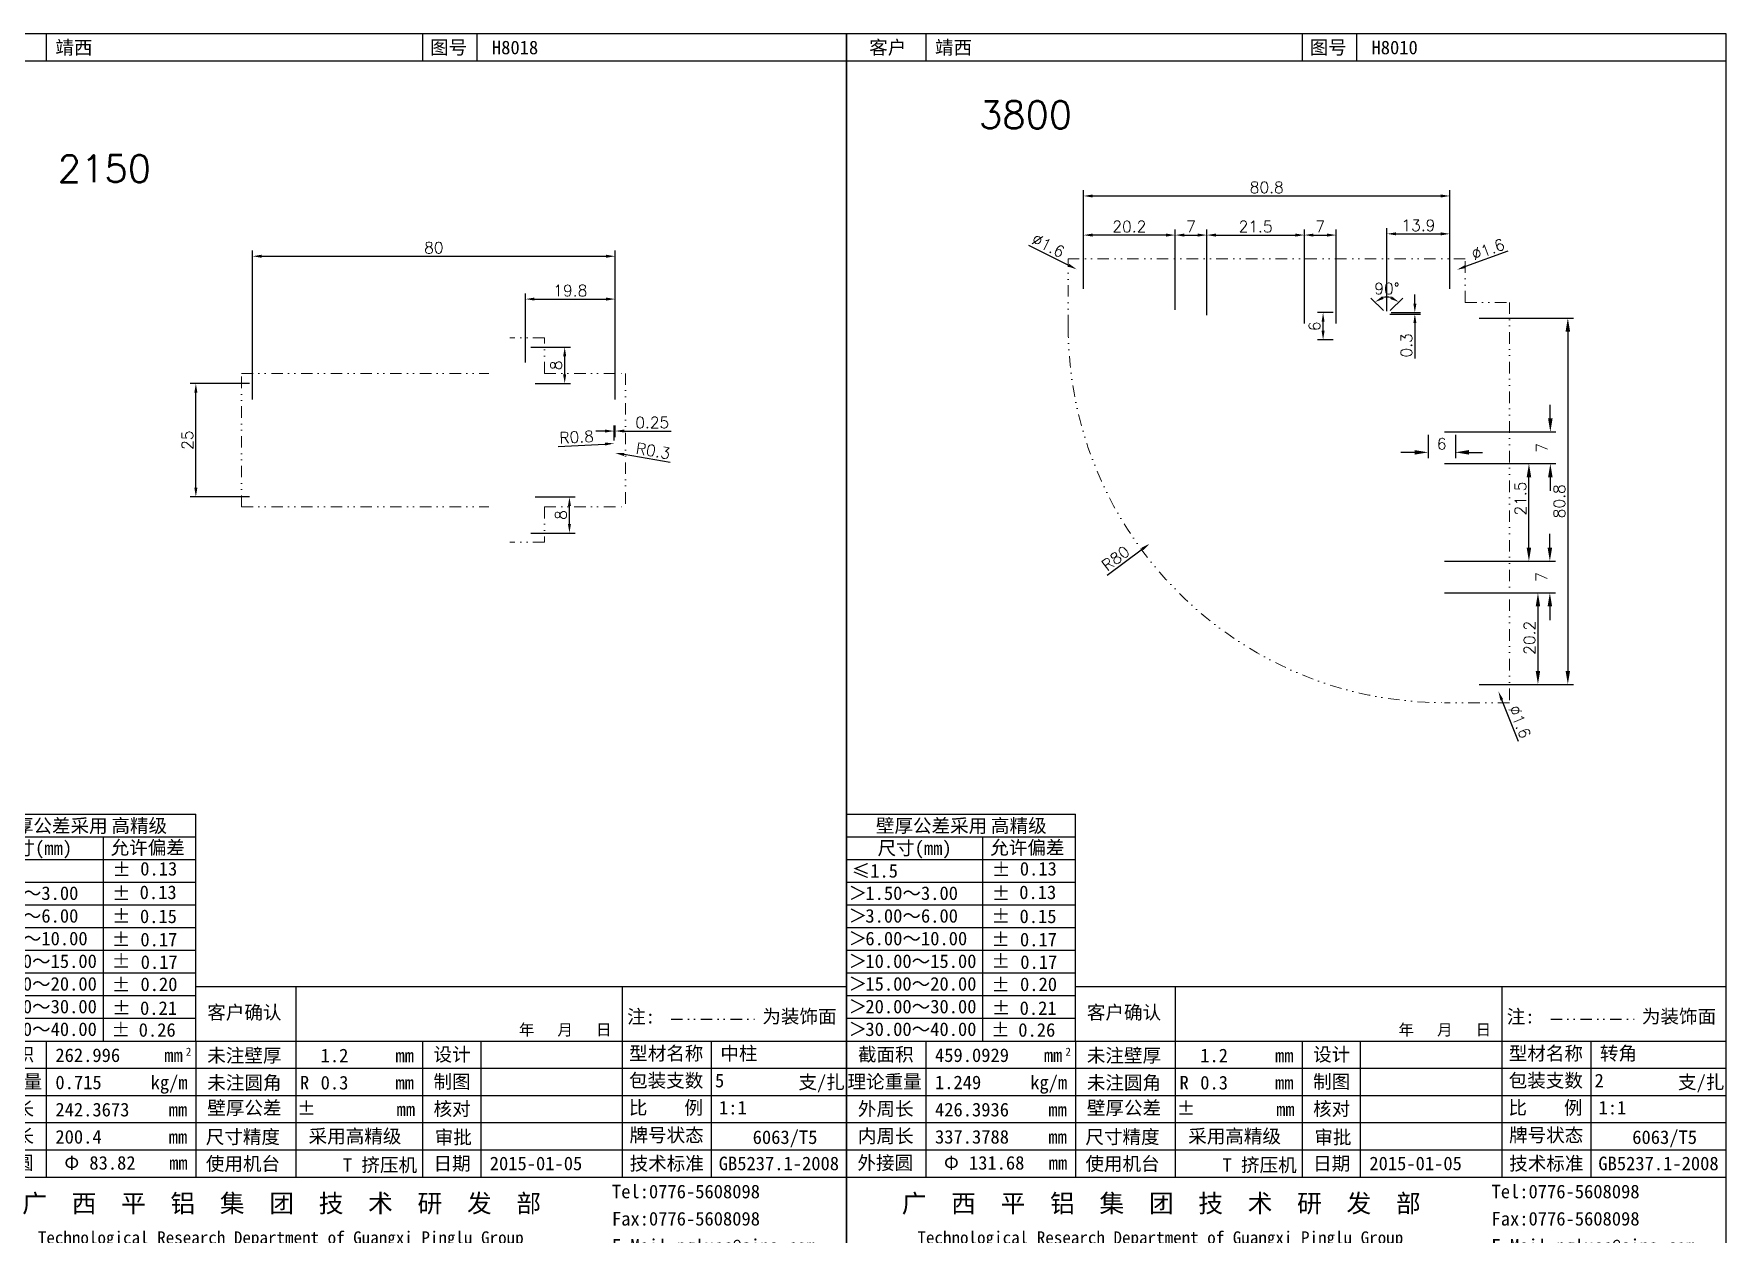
# Model space of a CAD drawing. Header units: millimetres. Extents: x -691 to 1378, y -267 to 296.
# Drawn here: x 1004.9 to 1378.2, y 8.9 to 273.6 of the extents above; entities that cross this region are included whole.
import ezdxf

# ---------------------------------------------------------------- set-up
doc = ezdxf.new("R2010")
doc.units = ezdxf.units.MM
doc.header["$MEASUREMENT"] = 0
doc.linetypes.add('DIVIDEX2', pattern=[63.5, 25.4, -12.7, 0, -12.7, 0, -12.7])
doc.layers.add('DIM', color=1, linetype='Continuous')
doc.layers.add('图层1', color=4, linetype='DIVIDEX2', lineweight=15)
doc.styles.add('LT2.5', font='SimSun.ttf', dxfattribs={"height": 2.5})
doc.styles.add('LT3', font='SimSun.ttf', dxfattribs={"height": 3})
doc.styles.add('LT4', font='SimSun.ttf', dxfattribs={"height": 4})
doc.styles.get("Standard").update_dxf_attribs({"font": 'txt', "bigfont": 'gbcbig.shx'})
doc.dimstyles.new('ISO-25', dxfattribs={"dimtxt": 2.5, "dimasz": 2, "dimexe": 1.25, "dimexo": 0.625, "dimtad": 1, "dimdsep": 46, "dimtxsty": 'Standard', "dimcen": 0, "dimadec": 0, "dimazin": 0, "dimtfac": 1, "dimtofl": 0, "dimtmove": 0, "dimatfit": 3, "dimfxl": 0, "dimarcsym": 0})
doc.dimstyles.new('ISO-25$0', dxfattribs={"dimtxt": 2.5, "dimasz": 3, "dimexe": 1.25, "dimexo": 0.625, "dimtad": 1, "dimdsep": 46, "dimtxsty": 'Standard', "dimcen": 2.5, "dimadec": 1, "dimazin": 0, "dimtfac": 1, "dimtofl": 0, "dimtmove": 0, "dimatfit": 0, "dimfxl": 0, "dimtvp": 0.1, "dimarcsym": 0})

# ---------------------------------------------------------------- blocks, each defined once
blk = doc.blocks.new('1')
for p, q in [((195.97, 278.63), (1.97, 278.63)), ((1.97, 278.63), (1.97, 8.51)), ((19.47, 278.63), (19.47, 272.63)), ((102.47, 278.63), (102.47, 272.63)), ((114.43, 278.63), (114.43, 272.63)), ((195.97, 8.51), (195.97, 278.63)), ((195.97, 272.63), (1.97, 272.63)), ((52.47, 68.51), (195.97, 68.51)), ((74.47, 68.51), (74.47, 26.51)), ((146.47, 68.51), (146.47, 26.51)), ((1.97, 56.51), (195.97, 56.51)), ((19.47, 56.51), (19.47, 26.51)), ((52.47, 56.51), (52.47, 26.51)), ((102.47, 56.51), (102.47, 26.51)), ((115.27, 56.51), (115.27, 26.51)), ((166.13, 56.51), (166.13, 26.51)), ((1.97, 50.51), (195.97, 50.51)), ((1.97, 44.51), (195.97, 44.51)), ((1.97, 38.51), (195.97, 38.51)), ((1.97, 32.51), (195.97, 32.51)), ((1.97, 26.51), (195.97, 26.51)), ((1.97, 8.51), (195.97, 8.51))]:
    blk.add_line(p, q)
at = {"ltscale": 0.1}
for p, q in [((1.96, 106.55), (52.47, 106.55)), ((52.47, 56.55), (52.47, 106.55)), ((1.96, 101.55), (52.47, 101.55)), ((31.98, 101.55), (31.98, 56.55)), ((1.96, 96.55), (52.47, 96.55)), ((1.96, 91.55), (52.47, 91.55)), ((1.96, 86.55), (52.47, 86.55)), ((1.97, 86.55), (52.47, 86.55)), ((1.97, 81.55), (52.47, 81.55)), ((1.97, 76.55), (52.47, 76.55)), ((1.97, 71.55), (52.47, 71.55)), ((1.97, 66.55), (52.47, 66.55)), ((1.97, 61.55), (52.47, 61.55))]:
    blk.add_line(p, q, dxfattribs=at)
at = {"linetype": 'DIVIDEX2', "ltscale": 0.1}
blk.add_line((157.27, 61.3), (175.68, 61.3), dxfattribs=at)
for s, height, style, p in [('客户', 3, 'LT3', (6.97, 274.13)), ('图号', 3, 'LT3', (104.1, 274.13)), ('客户确认', 3, 'LT3', (54.97, 61.32)), ('年   月   日', 2.5, 'LT3', (123.69, 57.75)), ('截面积', 3, 'LT3', (4.47, 52.05)), ('mm', 3, 'LT3', (45.47, 51.88)), ('2', 1.8, 'LT3', (50.23, 53.25)), ('未注壁厚', 3, 'LT3', (54.97, 51.82)), ('mm', 3, 'LT3', (96.47, 51.82)), ('设计', 3, 'LT3', (104.87, 52.05)), ('型材名称', 3, 'LT3', (148.02, 52.29)), ('理论重量', 3, 'LT3', (2.17, 46.05)), ('kg/m', 3, 'LT3', (42.47, 45.88)), ('未注圆角', 3, 'LT3', (54.97, 45.82)), ('R', 3, 'LT3', (75.4, 45.82)), ('制图', 3, 'LT3', (104.87, 46.05)), ('包装支数', 3, 'LT3', (148, 46.29)), ('mm', 3, 'LT3', (96.47, 45.82)), ('外周长', 3, 'LT3', (4.47, 40.05)), ('mm', 3, 'LT3', (46.47, 39.88)), ('壁厚公差', 3, 'LT3', (54.97, 40.26)), ('核对', 3, 'LT3', (104.87, 40.05)), ('比    例', 3, 'LT3', (147.95, 40.32)), ('内周长', 3, 'LT3', (4.47, 34.05)), ('牌号状态', 3, 'LT3', (148.09, 34.26)), ('mm', 3, 'LT3', (46.47, 33.88)), ('外接圆 ', 3, 'LT3', (4.37, 28.14)), ('Φ', 3, 'LT3', (23.45, 28.14)), ('mm', 3, 'LT3', (46.56, 28.14)), ('使用机台', 3, 'LT3', (54.65, 27.95)), ('日期', 3, 'LT3', (104.87, 28.01)), ('技术标准', 3, 'LT3', (148.12, 28.01)), ('GB5237.1-2008', 3, 'LT3', (167.78, 28.01)), ('广  西  平  铝  集  团  技  术  研  发  部', 4, 'LT4', (14.15, 18.71)), ('Tel:0776-5608098', 3, 'LT3', (144.22, 21.82)), ('Fax:0776-5608098', 3, 'LT3', (144.22, 15.82)), ('Technological Research Department of Guangxi Pinglu Group', 2.7638, 'LT2.5', (17.59, 11.77)), ('E-Mail:pglxcc@sina.com', 3, 'LT3', (144.22, 9.82))]:
    blk.add_text(s, height=height, dxfattribs=dict(style=style)).set_placement(p)
at = {"ltscale": 0.1, "style": 'LT3'}
for s, p in [('壁厚公差采用', (8.44, 102.49)), ('高精级', (33.83, 102.49)), ('尺寸(mm)', (8.8, 97.57)), ('允许偏差', (33.65, 97.67)), ('≤1.5', (3.1, 92.55)), ('±', (34.03, 92.82)), ('0.13', (40.18, 93)), ('1.50～3.00', (6.12, 87.62)), ('±', (33.98, 87.55)), ('0.13', (40.05, 87.81)), ('3.00～6.00', (6.12, 82.62)), ('±', (33.96, 82.53)), ('0.15', (40.12, 82.52)), ('6.00～10.00', (6.12, 77.62)), ('±', (33.91, 77.4)), ('0.17', (40.21, 77.39)), ('10.00～15.00', (6.12, 72.62)), ('±', (33.94, 72.61)), ('0.17', (40.28, 72.42)), ('15.00～20.00', (6.12, 67.62)), ('±', (33.92, 67.39)), ('0.20', (40.23, 67.53)), ('20.00～30.00', (6.12, 62.62)), ('±', (34, 62.3)), ('0.21', (40.14, 62.27)), ('注:', (147.57, 60.4)), ('为装饰面', (177.39, 60.44)), ('30.00～40.00', (6.12, 57.62)), ('±', (33.86, 57.47)), ('0.26', (39.84, 57.46)), ('支/扎', (185.36, 45.95)), ('±', (74.8, 40.17)), ('mm', (96.71, 39.96)), ('尺寸精度', (54.64, 33.87)), ('采用高精级', (77.32, 34.01)), ('审批', (105.14, 33.78)), ('6063/T5', (175.26, 33.8)), ('T 挤压机', (84.88, 27.67))]:
    blk.add_text(s, height=3, dxfattribs=at).set_placement(p)
for p in [(2.94, 91.22), (2.94, 86.22), (2.94, 81.22), (2.94, 76.22), (2.94, 71.22), (2.94, 66.22), (2.94, 61.22)]:
    blk.add_text('∧', height=3, rotation=270, dxfattribs=at).set_placement(p)
at = {"style": 'LT3', "flags": 12}
for tag, p in [('客户', (21.47, 274.13)), ('图号', (117.75, 274.13)), ('截面积', (21.47, 51.88)), ('未注壁厚', (79.97, 51.82)), ('设计', (117.27, 52.05)), ('型材名称', (168.13, 52.29)), ('理论重量', (21.47, 45.88)), ('未注圆角', (79.97, 45.82)), ('制图', (117.27, 46.05)), ('包装支数', (166.95, 46.29)), ('外周长', (21.47, 39.88)), ('壁厚公差', (79.97, 40.05)), ('核对', (117.27, 40.05)), ('比例', (167.83, 40.32)), ('审批', (117.27, 33.86)), ('内周长', (21.47, 33.88)), ('外接圆D', (28.95, 28.14)), ('使用机台', (74.87, 27.74)), ('日期', (117.27, 28.01))]:
    blk.add_attdef(tag, p, '', height=3, dxfattribs=at)
blk = doc.blocks.new('*D74')
at = {"layer": 'Defpoints', "color": 0, "transparency": 16777216}
for p in [(1040.65, 196.53), (1053.14, 196.53), (1053.14, 171.53)]:
    blk.add_point(p, dxfattribs=at)
at = {"layer": 'DIM', "color": 0, "lineweight": -2, "transparency": 16777216}
for p, q in [((1052.52, 196.53), (1039.4, 196.53)), ((1040.65, 173.53), (1040.65, 194.53)), ((1052.52, 171.53), (1039.4, 171.53))]:
    blk.add_line(p, q, dxfattribs=at)
at = {"layer": 'DIM', "color": 0, "transparency": 16777216}
for points in [[(1040.32, 194.53), (1040.99, 194.53), (1040.65, 196.53)], [(1040.32, 173.53), (1040.99, 173.53), (1040.65, 171.53)]]:
    blk.add_solid(points, dxfattribs=at)
at = {"layer": 'DIM', "color": 0, "transparency": 16777216, "insert": (1038.78, 184.03), "char_height": 2.5, "attachment_point": 5, "rotation": 90}
blk.add_mtext('25', dxfattribs=at)
blk = doc.blocks.new('*D75')
at = {"layer": 'Defpoints', "color": 0, "transparency": 16777216}
for p in [(1133.14, 224.59), (1053.14, 192.38), (1133.14, 192.38)]:
    blk.add_point(p, dxfattribs=at)
at = {"layer": 'DIM', "color": 0, "lineweight": -2, "transparency": 16777216}
for p, q in [((1053.14, 193), (1053.14, 225.84)), ((1055.14, 224.59), (1131.14, 224.59)), ((1133.14, 193), (1133.14, 225.84))]:
    blk.add_line(p, q, dxfattribs=at)
at = {"layer": 'DIM', "color": 0, "transparency": 16777216}
for points in [[(1055.14, 224.92), (1055.14, 224.25), (1053.14, 224.59)], [(1131.14, 224.92), (1131.14, 224.25), (1133.14, 224.59)]]:
    blk.add_solid(points, dxfattribs=at)
at = {"layer": 'DIM', "color": 0, "transparency": 16777216, "insert": (1093.14, 226.46), "char_height": 2.5, "attachment_point": 5}
blk.add_mtext('80', dxfattribs=at)
blk = doc.blocks.new('*D76')
at = {"layer": 'Defpoints', "color": 0, "transparency": 16777216}
for p in [(1133.14, 215.14), (1113.34, 200.53), (1133.14, 200.53)]:
    blk.add_point(p, dxfattribs=at)
at = {"layer": 'DIM', "color": 0, "lineweight": -2, "transparency": 16777216}
for p, q in [((1113.34, 201.16), (1113.34, 216.39)), ((1115.34, 215.14), (1131.14, 215.14)), ((1133.14, 201.16), (1133.14, 216.39))]:
    blk.add_line(p, q, dxfattribs=at)
at = {"layer": 'DIM', "color": 0, "transparency": 16777216}
for points in [[(1115.34, 215.47), (1115.34, 214.81), (1113.34, 215.14)], [(1131.14, 215.47), (1131.14, 214.81), (1133.14, 215.14)]]:
    blk.add_solid(points, dxfattribs=at)
at = {"layer": 'DIM', "color": 0, "transparency": 16777216, "insert": (1123.24, 217.02), "char_height": 2.5, "attachment_point": 5}
blk.add_mtext('19.8', dxfattribs=at)
blk = doc.blocks.new('*D77')
at = {"layer": 'Defpoints', "color": 0, "transparency": 16777216}
for p in [(1113.94, 204.53), (1122, 204.53), (1114.84, 196.53)]:
    blk.add_point(p, dxfattribs=at)
at = {"layer": 'DIM', "color": 0, "lineweight": -2, "transparency": 16777216}
for p, q in [((1114.57, 204.53), (1123.25, 204.53)), ((1122, 198.53), (1122, 202.53)), ((1115.47, 196.53), (1123.25, 196.53))]:
    blk.add_line(p, q, dxfattribs=at)
at = {"layer": 'DIM', "color": 0, "transparency": 16777216}
for points in [[(1121.66, 202.53), (1122.33, 202.53), (1122, 204.53)], [(1121.66, 198.53), (1122.33, 198.53), (1122, 196.53)]]:
    blk.add_solid(points, dxfattribs=at)
at = {"layer": 'DIM', "color": 0, "transparency": 16777216, "insert": (1120.12, 200.53), "char_height": 2.5, "attachment_point": 5, "rotation": 90}
blk.add_mtext('8', dxfattribs=at)
blk = doc.blocks.new('*D78')
at = {"layer": 'Defpoints', "color": 0, "transparency": 16777216}
for p in [(1114.84, 171.53), (1123.05, 171.53), (1113.94, 163.53)]:
    blk.add_point(p, dxfattribs=at)
at = {"layer": 'DIM', "color": 0, "lineweight": -2, "transparency": 16777216}
for p, q in [((1115.47, 171.53), (1124.3, 171.53)), ((1123.05, 165.53), (1123.05, 169.53)), ((1114.57, 163.53), (1124.3, 163.53))]:
    blk.add_line(p, q, dxfattribs=at)
at = {"layer": 'DIM', "color": 0, "transparency": 16777216}
for points in [[(1122.72, 169.53), (1123.38, 169.53), (1123.05, 171.53)], [(1122.72, 165.53), (1123.38, 165.53), (1123.05, 163.53)]]:
    blk.add_solid(points, dxfattribs=at)
at = {"layer": 'DIM', "color": 0, "transparency": 16777216, "insert": (1121.17, 167.53), "char_height": 2.5, "attachment_point": 5, "rotation": 90}
blk.add_mtext('8', dxfattribs=at)
blk = doc.blocks.new('*D79')
at = {"layer": 'Defpoints', "color": 0, "transparency": 16777216}
for p in [(1132.89, 183.33), (1133.14, 186.04), (1133.14, 184.03)]:
    blk.add_point(p, dxfattribs=at)
at = {"layer": 'DIM', "color": 0, "lineweight": -2, "transparency": 16777216}
for p, q in [((1132.89, 183.96), (1132.89, 187.29)), ((1133.14, 184.66), (1133.14, 187.29)), ((1130.89, 186.04), (1128.89, 186.04)), ((1135.14, 186.04), (1145.47, 186.04))]:
    blk.add_line(p, q, dxfattribs=at)
at = {"layer": 'DIM', "color": 0, "transparency": 16777216}
for points in [[(1130.89, 186.37), (1130.89, 185.71), (1132.89, 186.04)], [(1135.14, 186.37), (1135.14, 185.71), (1133.14, 186.04)]]:
    blk.add_solid(points, dxfattribs=at)
at = {"layer": 'DIM', "color": 0, "transparency": 16777216, "insert": (1141.31, 187.92), "char_height": 2.5, "attachment_point": 5}
blk.add_mtext('0.25', dxfattribs=at)
blk = doc.blocks.new('*D80')
at = {"layer": 'Defpoints', "color": 0, "transparency": 16777216}
for p in [(1132.89, 183.29), (1133.69, 183.33)]:
    blk.add_point(p, dxfattribs=at)
at = {"layer": 'DIM', "color": 0, "lineweight": -2, "transparency": 16777216}
blk.add_line((1120.58, 182.61), (1130.89, 183.18), dxfattribs=at)
at = {"layer": 'DIM', "color": 0, "transparency": 16777216}
blk.add_solid([(1130.88, 183.51), (1130.91, 182.85), (1132.89, 183.29)], dxfattribs=at)
at = {"layer": 'DIM', "color": 0, "transparency": 16777216, "insert": (1124.63, 184.71), "char_height": 2.5, "attachment_point": 5, "rotation": 3.1767}
blk.add_mtext('R0.8', dxfattribs=at)
blk = doc.blocks.new('*D81')
at = {"layer": 'Defpoints', "color": 0, "transparency": 16777216}
for p in [(1132.84, 181.24), (1133.14, 181.19)]:
    blk.add_point(p, dxfattribs=at)
at = {"layer": 'DIM', "color": 0, "lineweight": -2, "transparency": 16777216}
blk.add_line((1145.3, 179.13), (1135.11, 180.85), dxfattribs=at)
at = {"layer": 'DIM', "color": 0, "transparency": 16777216}
blk.add_solid([(1135.16, 181.18), (1135.05, 180.53), (1133.14, 181.19)], dxfattribs=at)
at = {"layer": 'DIM', "color": 0, "transparency": 16777216, "insert": (1141.5, 181.67), "char_height": 2.5, "attachment_point": 5, "rotation": 350.3758}
blk.add_mtext('R0.3', dxfattribs=at)
blk = doc.blocks.new('*D230')
at = {"layer": 'Defpoints', "color": 0, "transparency": 16777216}
for p in [(1317.24, 237.88), (1236.44, 216.75), (1317.24, 216.75)]:
    blk.add_point(p, dxfattribs=at)
at = {"layer": 'DIM', "color": 0, "lineweight": -2, "transparency": 16777216}
for p, q in [((1236.44, 217.38), (1236.44, 239.13)), ((1317.24, 217.38), (1317.24, 239.13)), ((1238.44, 237.88), (1315.24, 237.88))]:
    blk.add_line(p, q, dxfattribs=at)
at = {"layer": 'DIM', "color": 0, "transparency": 16777216}
for points in [[(1238.44, 238.21), (1238.44, 237.55), (1236.44, 237.88)], [(1315.24, 238.21), (1315.24, 237.55), (1317.24, 237.88)]]:
    blk.add_solid(points, dxfattribs=at)
at = {"layer": 'DIM', "color": 0, "transparency": 16777216, "insert": (1276.84, 239.76), "char_height": 2.5, "attachment_point": 5}
blk.add_mtext('80.8', dxfattribs=at)
blk = doc.blocks.new('*D231')
at = {"layer": 'Defpoints', "color": 0, "transparency": 16777216}
for p in [(1236.44, 229.26), (1236.44, 216.75), (1256.64, 212.15)]:
    blk.add_point(p, dxfattribs=at)
at = {"layer": 'DIM', "color": 0, "lineweight": -2, "transparency": 16777216}
for p, q in [((1236.44, 217.38), (1236.44, 230.51)), ((1254.64, 229.26), (1238.44, 229.26)), ((1256.64, 212.78), (1256.64, 230.51))]:
    blk.add_line(p, q, dxfattribs=at)
at = {"layer": 'DIM', "color": 0, "transparency": 16777216}
for points in [[(1238.44, 229.59), (1238.44, 228.92), (1236.44, 229.26)], [(1254.64, 229.59), (1254.64, 228.92), (1256.64, 229.26)]]:
    blk.add_solid(points, dxfattribs=at)
at = {"layer": 'DIM', "color": 0, "transparency": 16777216, "insert": (1246.54, 231.13), "char_height": 2.5, "attachment_point": 5}
blk.add_mtext('20.2', dxfattribs=at)
blk = doc.blocks.new('*D232')
at = {"layer": 'Defpoints', "color": 0, "transparency": 16777216}
for p in [(1263.64, 229.26), (1256.64, 212.15), (1263.64, 212.15)]:
    blk.add_point(p, dxfattribs=at)
at = {"layer": 'DIM', "color": 0, "lineweight": -2, "transparency": 16777216}
for p, q in [((1256.64, 212.78), (1256.64, 230.51)), ((1258.64, 229.26), (1261.64, 229.26)), ((1263.64, 212.78), (1263.64, 230.51))]:
    blk.add_line(p, q, dxfattribs=at)
at = {"layer": 'DIM', "color": 0, "transparency": 16777216}
for points in [[(1258.64, 229.59), (1258.64, 228.92), (1256.64, 229.26)], [(1261.64, 229.59), (1261.64, 228.92), (1263.64, 229.26)]]:
    blk.add_solid(points, dxfattribs=at)
at = {"layer": 'DIM', "color": 0, "transparency": 16777216, "insert": (1260.14, 231.13), "char_height": 2.5, "attachment_point": 5}
blk.add_mtext('7', dxfattribs=at)
blk = doc.blocks.new('*D229')
at = {"layer": 'Defpoints', "color": 0, "transparency": 16777216}
for p in [(1285.14, 229.26), (1263.64, 210.95), (1285.14, 210.95)]:
    blk.add_point(p, dxfattribs=at)
at = {"layer": 'DIM', "color": 0, "lineweight": -2, "transparency": 16777216}
for p, q in [((1263.64, 211.58), (1263.64, 230.51)), ((1265.64, 229.26), (1283.14, 229.26)), ((1285.14, 211.58), (1285.14, 230.51))]:
    blk.add_line(p, q, dxfattribs=at)
at = {"layer": 'DIM', "color": 0, "transparency": 16777216}
for points in [[(1265.64, 229.59), (1265.64, 228.92), (1263.64, 229.26)], [(1283.14, 229.59), (1283.14, 228.92), (1285.14, 229.26)]]:
    blk.add_solid(points, dxfattribs=at)
at = {"layer": 'DIM', "color": 0, "transparency": 16777216, "insert": (1274.39, 231.13), "char_height": 2.5, "attachment_point": 5}
blk.add_mtext('21.5', dxfattribs=at)
blk = doc.blocks.new('*D233')
at = {"layer": 'Defpoints', "color": 0, "transparency": 16777216}
for p in [(1292.14, 229.26), (1285.14, 209.15), (1292.14, 209.15)]:
    blk.add_point(p, dxfattribs=at)
at = {"layer": 'DIM', "color": 0, "lineweight": -2, "transparency": 16777216}
for p, q in [((1285.14, 209.78), (1285.14, 230.51)), ((1287.14, 229.26), (1290.14, 229.26)), ((1292.14, 209.78), (1292.14, 230.51))]:
    blk.add_line(p, q, dxfattribs=at)
at = {"layer": 'DIM', "color": 0, "transparency": 16777216}
for points in [[(1287.14, 229.59), (1287.14, 228.92), (1285.14, 229.26)], [(1290.14, 229.59), (1290.14, 228.92), (1292.14, 229.26)]]:
    blk.add_solid(points, dxfattribs=at)
at = {"layer": 'DIM', "color": 0, "transparency": 16777216, "insert": (1288.64, 231.13), "char_height": 2.5, "attachment_point": 5}
blk.add_mtext('7', dxfattribs=at)
blk = doc.blocks.new('*D234')
at = {"layer": 'Defpoints', "color": 0, "transparency": 16777216}
for p in [(1317.24, 229.53), (1317.24, 217.38), (1303.34, 211.85)]:
    blk.add_point(p, dxfattribs=at)
at = {"layer": 'DIM', "color": 0, "lineweight": -2, "transparency": 16777216}
for p, q in [((1303.34, 212.48), (1303.34, 230.78)), ((1305.34, 229.53), (1315.24, 229.53)), ((1317.24, 218), (1317.24, 230.78))]:
    blk.add_line(p, q, dxfattribs=at)
at = {"layer": 'DIM', "color": 0, "transparency": 16777216}
for points in [[(1305.34, 229.86), (1305.34, 229.2), (1303.34, 229.53)], [(1315.24, 229.86), (1315.24, 229.2), (1317.24, 229.53)]]:
    blk.add_solid(points, dxfattribs=at)
at = {"layer": 'DIM', "color": 0, "transparency": 16777216, "insert": (1310.29, 231.4), "char_height": 2.5, "attachment_point": 5}
blk.add_mtext('13.9', dxfattribs=at)
blk = doc.blocks.new('*D235')
at = {"layer": 'Defpoints', "color": 0, "transparency": 16777216}
for p in [(1289.27, 212.15), (1292.14, 212.15), (1292.14, 206.15)]:
    blk.add_point(p, dxfattribs=at)
at = {"layer": 'DIM', "color": 0, "lineweight": -2, "transparency": 16777216}
for p, q in [((1291.52, 212.15), (1288.02, 212.15)), ((1289.27, 208.15), (1289.27, 210.15)), ((1291.52, 206.15), (1288.02, 206.15))]:
    blk.add_line(p, q, dxfattribs=at)
at = {"layer": 'DIM', "color": 0, "transparency": 16777216}
for points in [[(1288.94, 210.15), (1289.6, 210.15), (1289.27, 212.15)], [(1288.94, 208.15), (1289.6, 208.15), (1289.27, 206.15)]]:
    blk.add_solid(points, dxfattribs=at)
at = {"layer": 'DIM', "color": 0, "transparency": 16777216, "insert": (1287.39, 209.15), "char_height": 2.5, "attachment_point": 5, "rotation": 90}
blk.add_mtext('6', dxfattribs=at)
blk = doc.blocks.new('*D236')
at = {"layer": 'Defpoints', "color": 0, "transparency": 16777216}
for p in [(1303.34, 211.85), (1303.64, 212.15), (1309.51, 212.15)]:
    blk.add_point(p, dxfattribs=at)
at = {"layer": 'DIM', "color": 0, "lineweight": -2, "transparency": 16777216}
for p, q in [((1309.51, 214.15), (1309.51, 216.15)), ((1303.97, 211.85), (1310.76, 211.85)), ((1304.27, 212.15), (1310.76, 212.15)), ((1309.51, 209.85), (1309.51, 202.02))]:
    blk.add_line(p, q, dxfattribs=at)
at = {"layer": 'DIM', "color": 0, "transparency": 16777216}
for points in [[(1309.18, 214.15), (1309.85, 214.15), (1309.51, 212.15)], [(1309.18, 209.85), (1309.85, 209.85), (1309.51, 211.85)]]:
    blk.add_solid(points, dxfattribs=at)
at = {"layer": 'DIM', "color": 0, "transparency": 16777216, "insert": (1307.64, 204.93), "char_height": 2.5, "attachment_point": 5, "rotation": 90}
blk.add_mtext('0.3', dxfattribs=at)
blk = doc.blocks.new('*D237')
at = {"layer": 'Defpoints', "color": 0, "transparency": 16777216}
for p in [(1304.31, 215.45), (1303.04, 212.15), (1303.34, 211.85), (1303.34, 211.85), (1303.64, 212.15)]:
    blk.add_point(p, dxfattribs=at)
at = {"layer": 'DIM', "color": 0, "lineweight": -2, "transparency": 16777216}
for p, q in [((1302.6, 212.59), (1299.83, 215.37)), ((1304.09, 212.59), (1306.86, 215.37))]:
    blk.add_line(p, q, dxfattribs=at)
blk.add_arc((1303.34, 211.85), 3.73, 76.1348, 103.8652, dxfattribs=at)
at = {"layer": 'DIM', "color": 0, "transparency": 16777216}
for points in [[(1302.62, 215.18), (1302.29, 215.76), (1300.71, 214.49)], [(1304.4, 215.76), (1304.07, 215.18), (1305.98, 214.49)]]:
    blk.add_solid(points, dxfattribs=at)
at = {"layer": 'DIM', "color": 0, "transparency": 16777216, "insert": (1303.34, 217.45), "char_height": 2.5, "attachment_point": 5}
blk.add_mtext('90°', dxfattribs=at)
blk = doc.blocks.new('*D238')
at = {"layer": 'Defpoints', "color": 0, "transparency": 16777216}
for p in [(1234.93, 221.71), (1236.36, 220.99)]:
    blk.add_point(p, dxfattribs=at)
at = {"layer": 'DIM', "color": 0, "lineweight": -2, "transparency": 16777216}
blk.add_line((1224.28, 227.06), (1233.14, 222.61), dxfattribs=at)
at = {"layer": 'DIM', "color": 0, "transparency": 16777216}
blk.add_solid([(1233.29, 222.9), (1232.99, 222.31), (1234.93, 221.71)], dxfattribs=at)
at = {"layer": 'DIM', "color": 0, "transparency": 16777216, "insert": (1228.66, 226.96), "char_height": 2.5, "attachment_point": 5, "rotation": 333.348}
blk.add_mtext('∅1.6', dxfattribs=at)
blk = doc.blocks.new('*D239')
at = {"layer": 'Defpoints', "color": 0, "transparency": 16777216}
for p in [(1317.29, 221.08), (1318.8, 221.62)]:
    blk.add_point(p, dxfattribs=at)
at = {"layer": 'DIM', "color": 0, "lineweight": -2, "transparency": 16777216}
blk.add_line((1330, 225.7), (1320.68, 222.31), dxfattribs=at)
at = {"layer": 'DIM', "color": 0, "transparency": 16777216}
blk.add_solid([(1320.56, 222.62), (1320.79, 221.99), (1318.8, 221.62)], dxfattribs=at)
at = {"layer": 'DIM', "color": 0, "transparency": 16777216, "insert": (1325.64, 226.11), "char_height": 2.5, "attachment_point": 5, "rotation": 19.9762}
blk.add_mtext('∅1.6', dxfattribs=at)
blk = doc.blocks.new('*D240')
at = {"layer": 'Defpoints', "color": 0, "transparency": 16777216}
for p in [(1323.04, 210.95), (1323.04, 130.15), (1343.25, 130.15)]:
    blk.add_point(p, dxfattribs=at)
at = {"layer": 'DIM', "color": 0, "lineweight": -2, "transparency": 16777216}
for p, q in [((1323.67, 210.95), (1344.5, 210.95)), ((1343.25, 207.95), (1343.25, 133.15)), ((1323.67, 130.15), (1344.5, 130.15))]:
    blk.add_line(p, q, dxfattribs=at)
at = {"layer": 'DIM', "color": 0, "transparency": 16777216}
for points in [[(1342.75, 207.95), (1343.75, 207.95), (1343.25, 210.95)], [(1342.75, 133.15), (1343.75, 133.15), (1343.25, 130.15)]]:
    blk.add_solid(points, dxfattribs=at)
at = {"layer": 'DIM', "color": 0, "transparency": 16777216, "insert": (1341.38, 170.55), "char_height": 2.5, "attachment_point": 5, "rotation": 90}
blk.add_mtext('80.8', dxfattribs=at)
blk = doc.blocks.new('*D241')
at = {"layer": 'Defpoints', "color": 0, "transparency": 16777216}
for p in [(1315.24, 208.95), (1251.04, 161.23)]:
    blk.add_point(p, dxfattribs=at)
at = {"layer": 'DIM', "color": 0, "lineweight": -2, "transparency": 16777216}
blk.add_line((1241.63, 154.23), (1249.43, 160.03), dxfattribs=at)
at = {"layer": 'DIM', "color": 0, "transparency": 16777216}
blk.add_solid([(1249.24, 160.3), (1249.63, 159.77), (1251.04, 161.23)], dxfattribs=at)
at = {"layer": 'DIM', "color": 0, "transparency": 16777216, "insert": (1243.52, 157.97), "char_height": 2.5, "attachment_point": 5, "rotation": 36.6242}
blk.add_mtext('R80', dxfattribs=at)
blk = doc.blocks.new('*D242')
at = {"layer": 'Defpoints', "color": 0, "transparency": 16777216}
for p in [(1318.44, 150.35), (1323.67, 130.15), (1336.66, 130.15)]:
    blk.add_point(p, dxfattribs=at)
at = {"layer": 'DIM', "color": 0, "lineweight": -2, "transparency": 16777216}
for p, q in [((1319.07, 150.35), (1337.91, 150.35)), ((1336.66, 147.35), (1336.66, 133.15)), ((1324.29, 130.15), (1337.91, 130.15))]:
    blk.add_line(p, q, dxfattribs=at)
at = {"layer": 'DIM', "color": 0, "transparency": 16777216}
for points in [[(1336.16, 147.35), (1337.16, 147.35), (1336.66, 150.35)], [(1336.16, 133.15), (1337.16, 133.15), (1336.66, 130.15)]]:
    blk.add_solid(points, dxfattribs=at)
at = {"layer": 'DIM', "color": 0, "transparency": 16777216, "insert": (1334.79, 140.44), "char_height": 2.5, "attachment_point": 5, "rotation": 90}
blk.add_mtext('20.2', dxfattribs=at)
blk = doc.blocks.new('*D243')
at = {"layer": 'Defpoints', "color": 0, "transparency": 16777216}
for p in [(1315.44, 157.35), (1339.29, 157.35), (1315.44, 150.35)]:
    blk.add_point(p, dxfattribs=at)
at = {"layer": 'DIM', "color": 0, "lineweight": -2, "transparency": 16777216}
for p, q in [((1339.29, 160.35), (1339.29, 163.35)), ((1316.07, 157.35), (1340.54, 157.35)), ((1316.07, 150.35), (1340.54, 150.35)), ((1339.29, 147.35), (1339.29, 144.35))]:
    blk.add_line(p, q, dxfattribs=at)
at = {"layer": 'DIM', "color": 0, "transparency": 16777216}
for points in [[(1338.79, 160.35), (1339.79, 160.35), (1339.29, 157.35)], [(1338.79, 147.35), (1339.79, 147.35), (1339.29, 150.35)]]:
    blk.add_solid(points, dxfattribs=at)
at = {"layer": 'DIM', "color": 0, "transparency": 16777216, "insert": (1337.41, 153.85), "char_height": 2.5, "attachment_point": 5, "rotation": 90}
blk.add_mtext('7', dxfattribs=at)
blk = doc.blocks.new('*D244')
at = {"layer": 'Defpoints', "color": 0, "transparency": 16777216}
for p in [(1316.07, 178.85), (1334.67, 178.85), (1316.07, 157.35)]:
    blk.add_point(p, dxfattribs=at)
at = {"layer": 'DIM', "color": 0, "lineweight": -2, "transparency": 16777216}
for p, q in [((1316.69, 178.85), (1335.92, 178.85)), ((1334.67, 160.35), (1334.67, 175.85)), ((1316.69, 157.35), (1335.92, 157.35))]:
    blk.add_line(p, q, dxfattribs=at)
at = {"layer": 'DIM', "color": 0, "transparency": 16777216}
for points in [[(1334.17, 175.85), (1335.17, 175.85), (1334.67, 178.85)], [(1334.17, 160.35), (1335.17, 160.35), (1334.67, 157.35)]]:
    blk.add_solid(points, dxfattribs=at)
at = {"layer": 'DIM', "color": 0, "transparency": 16777216, "insert": (1332.8, 171.15), "char_height": 2.5, "attachment_point": 5, "rotation": 90}
blk.add_mtext('21.5', dxfattribs=at)
blk = doc.blocks.new('*D245')
at = {"layer": 'Defpoints', "color": 0, "transparency": 16777216}
for p in [(1315.44, 185.85), (1339.39, 185.85), (1315.44, 178.85)]:
    blk.add_point(p, dxfattribs=at)
at = {"layer": 'DIM', "color": 0, "lineweight": -2, "transparency": 16777216}
for p, q in [((1339.39, 188.85), (1339.39, 191.85)), ((1316.07, 185.85), (1340.64, 185.85)), ((1316.07, 178.85), (1340.64, 178.85)), ((1339.39, 175.85), (1339.39, 172.85))]:
    blk.add_line(p, q, dxfattribs=at)
at = {"layer": 'DIM', "color": 0, "transparency": 16777216}
for points in [[(1338.89, 188.85), (1339.89, 188.85), (1339.39, 185.85)], [(1338.89, 175.85), (1339.89, 175.85), (1339.39, 178.85)]]:
    blk.add_solid(points, dxfattribs=at)
at = {"layer": 'DIM', "color": 0, "transparency": 16777216, "insert": (1337.51, 182.35), "char_height": 2.5, "attachment_point": 5, "rotation": 90}
blk.add_mtext('7', dxfattribs=at)
blk = doc.blocks.new('*D246')
at = {"layer": 'Defpoints', "color": 0, "transparency": 16777216}
for p in [(1312.44, 185.85), (1318.44, 185.85), (1312.44, 181.34)]:
    blk.add_point(p, dxfattribs=at)
at = {"layer": 'DIM', "color": 0, "lineweight": -2, "transparency": 16777216}
for p, q in [((1312.44, 185.23), (1312.44, 180.09)), ((1318.44, 185.23), (1318.44, 180.09)), ((1309.44, 181.34), (1306.44, 181.34)), ((1321.44, 181.34), (1324.44, 181.34))]:
    blk.add_line(p, q, dxfattribs=at)
at = {"layer": 'DIM', "color": 0, "transparency": 16777216}
for points in [[(1309.44, 181.84), (1309.44, 180.84), (1312.44, 181.34)], [(1321.44, 181.84), (1321.44, 180.84), (1318.44, 181.34)]]:
    blk.add_solid(points, dxfattribs=at)
at = {"layer": 'DIM', "color": 0, "transparency": 16777216, "insert": (1315.44, 183.21), "char_height": 2.5, "attachment_point": 5}
blk.add_mtext('6', dxfattribs=at)
blk = doc.blocks.new('*D247')
at = {"layer": 'Defpoints', "color": 0, "transparency": 16777216}
for p in [(1327.35, 130.09), (1327.94, 128.61)]:
    blk.add_point(p, dxfattribs=at)
at = {"layer": 'DIM', "color": 0, "lineweight": -2, "transparency": 16777216}
blk.add_line((1332.38, 117.55), (1328.69, 126.75), dxfattribs=at)
at = {"layer": 'DIM', "color": 0, "transparency": 16777216}
blk.add_solid([(1329, 126.88), (1328.38, 126.63), (1327.94, 128.61)], dxfattribs=at)
at = {"layer": 'DIM', "color": 0, "transparency": 16777216, "insert": (1332.65, 121.92), "char_height": 2.5, "attachment_point": 5, "rotation": 291.8777}
blk.add_mtext('∅1.6', dxfattribs=at)

msp = doc.modelspace()

# ---------------------------------------------------------------- linework, layer by layer
at = {"layer": '图层1', "ltscale": 0.1}
for p, q in [((1320.633, 224.027), (1233.056, 224.027)), ((1233.056, 209.132), (1233.056, 224.027)), ((1320.633, 214.397), (1320.633, 224.027)), ((1320.633, 214.397), (1330.373, 214.397)), ((1330.373, 214.397), (1330.373, 126.132)), ((1117.544, 206.569), (1109.888, 206.569)), ((1117.544, 198.761), (1117.544, 206.569)), ((1050.752, 169.303), (1050.752, 198.761)), ((1050.752, 198.761), (1105.303, 198.761)), ((1117.544, 198.761), (1135.377, 198.761)), ((1135.377, 198.761), (1135.377, 169.303)), ((1050.752, 169.303), (1105.303, 169.303)), ((1117.544, 169.303), (1135.377, 169.303)), ((1117.544, 169.303), (1117.544, 161.496)), ((1117.544, 161.496), (1109.888, 161.496)), ((1330.373, 126.132), (1316.056, 126.132))]:
    msp.add_line(p, q, dxfattribs=at)
msp.add_arc((1316.056, 209.132), 83, 180, 270, dxfattribs=at)

# ---------------------------------------------------------------- block references
ref = msp.add_blockref('1', (988.202, -4.996))
ref.add_attrib('客户', '靖西', (1009.672, 269.137), dxfattribs={"height": 3, "style": 'LT3'})
ref.add_attrib('图号', 'H8018', (1105.956, 269.137), dxfattribs={"height": 3, "style": 'LT3'})
ref.add_attrib('截面积', '262.996', (1009.672, 46.885), dxfattribs={"height": 3, "style": 'LT3'})
ref.add_attrib('理论重量', '0.715', (1009.672, 40.885), dxfattribs={"height": 3, "style": 'LT3'})
ref.add_attrib('外周长', '242.3673', (1009.672, 34.885), dxfattribs={"height": 3, "style": 'LT3'})
ref.add_attrib('内周长', '200.4', (1009.672, 28.885), dxfattribs={"height": 3, "style": 'LT3'})
ref.add_attrib('未注壁厚', '1.2', (1068.172, 46.828), dxfattribs={"height": 3, "style": 'LT3'})
ref.add_attrib('未注圆角', '0.3', (1068.172, 40.828), dxfattribs={"height": 3, "style": 'LT3'})
ref.add_attrib('外接圆D', '83.82', (1017.156, 23.148), dxfattribs={"height": 3, "style": 'LT3'})
ref.add_attrib('日期', '2015-01-05', (1105.472, 23.017), dxfattribs={"height": 3, "style": 'LT3'})
ref.add_attrib('比例', '1:1', (1156.029, 35.324), dxfattribs={"height": 3, "style": 'LT3'})
ref.add_attrib('型材名称', '中柱', (1156.332, 47.295), dxfattribs={"height": 3, "style": 'LT3'})
ref.add_attrib('包装支数', '5', (1155.148, 41.295), dxfattribs={"height": 3, "style": 'LT3'})
ref = msp.add_blockref('1', (1182.202, -4.996))
ref.add_attrib('客户', '靖西', (1203.671, 269.137), dxfattribs={"height": 3, "style": 'LT3'})
ref.add_attrib('图号', 'H8010', (1299.955, 269.137), dxfattribs={"height": 3, "style": 'LT3'})
ref.add_attrib('截面积', '459.0929', (1203.671, 46.885), dxfattribs={"height": 3, "style": 'LT3'})
ref.add_attrib('理论重量', '1.249', (1203.671, 40.885), dxfattribs={"height": 3, "style": 'LT3'})
ref.add_attrib('外周长', '426.3936', (1203.671, 34.885), dxfattribs={"height": 3, "style": 'LT3'})
ref.add_attrib('内周长', '337.3788', (1203.671, 28.885), dxfattribs={"height": 3, "style": 'LT3'})
ref.add_attrib('未注壁厚', '1.2', (1262.171, 46.828), dxfattribs={"height": 3, "style": 'LT3'})
ref.add_attrib('未注圆角', '0.3', (1262.171, 40.828), dxfattribs={"height": 3, "style": 'LT3'})
ref.add_attrib('外接圆D', '131.68', (1211.155, 23.148), dxfattribs={"height": 3, "style": 'LT3'})
ref.add_attrib('日期', '2015-01-05', (1299.471, 23.017), dxfattribs={"height": 3, "style": 'LT3'})
ref.add_attrib('比例', '1:1', (1350.029, 35.324), dxfattribs={"height": 3, "style": 'LT3'})
ref.add_attrib('型材名称', '转角', (1350.331, 47.295), dxfattribs={"height": 3, "style": 'LT3'})
ref.add_attrib('包装支数', '2', (1349.147, 41.295), dxfattribs={"height": 3, "style": 'LT3'})

# ---------------------------------------------------------------- texts
at = {"layer": 'DIM', "char_height": 6, "width": 959.26044, "attachment_point": 1}
for s, insert in [('3800', (1213.354, 258.79)), ('2150', (1010.19, 246.9))]:
    msp.add_mtext(s, dxfattribs=dict(at, insert=insert))

# ---------------------------------------------------------------- dimensions: what is measured, and where the dimension line sits
at = {"layer": 'DIM'}
for base, p1, p2, dimstyle, picture, middle in [((1317.245, 237.882), (1236.445, 216.751), (1317.245, 216.751), 'ISO-25', '*D230', (1276.845, 237.882)), ((1312.445, 181.336), (1318.445, 185.851), (1312.445, 185.851), 'ISO-25$0', '*D246', (1315.445, 181.336))]:
    dim = msp.add_linear_dim(base=base, p1=p1, p2=p2, dimstyle=dimstyle, override={"dimfxl": 1.25}, dxfattribs=at)
    dim.commit()
    dim.dimension.update_dxf_attribs({"geometry": picture, "text_midpoint": middle, "dimtype": 160})
for base, p1, p2, picture, middle in [((1236.445, 229.256), (1256.645, 212.151), (1236.445, 216.751), '*D231', (1246.545, 231.131)), ((1263.645, 229.256), (1256.645, 212.151), (1263.645, 212.151), '*D232', (1260.145, 231.131)), ((1285.145, 229.256), (1263.645, 210.951), (1285.145, 210.951), '*D229', (1274.395, 231.131)), ((1292.145, 229.256), (1285.145, 209.151), (1292.145, 209.151), '*D233', (1288.645, 231.131)), ((1317.245, 229.529), (1303.345, 211.851), (1317.245, 217.376), '*D234', (1310.295, 231.404)), ((1133.14, 224.588), (1053.14, 192.377), (1133.14, 192.377), '*D75', (1093.14, 226.463)), ((1133.14, 215.14), (1113.34, 200.532), (1133.14, 200.532), '*D76', (1123.24, 217.015)), ((1133.14, 186.041), (1132.89, 183.334), (1133.14, 184.032), '*D79', (1141.307, 187.916))]:
    dim = msp.add_linear_dim(base=base, p1=p1, p2=p2, dimstyle='ISO-25', override={"dimfxl": 1.25}, dxfattribs=at)
    dim.commit()
    dim.dimension.update_dxf_attribs({"geometry": picture, "text_midpoint": middle})
for p1, p2, picture, middle in [((1236.36, 220.992), (1234.93, 221.71), '*D238', (1228.658, 226.955)), ((1317.293, 221.078), (1318.797, 221.624), '*D239', (1325.636, 226.105)), ((1327.347, 130.093), (1327.943, 128.609), '*D247', (1332.648, 121.922))]:
    dim = msp.add_diameter_dim_2p(p1=p1, p2=p2, dimstyle='ISO-25', override={"dimfxl": 1.25}, dxfattribs=at)
    dim.commit()
    dim.dimension.update_dxf_attribs({"geometry": picture, "text_midpoint": middle})
dim = msp.add_angular_dim_2l(base=(1304.309, 215.45), line1=((1303.345, 211.851), (1303.645, 212.151)), line2=((1303.345, 211.851), (1303.045, 212.151)), dimstyle='ISO-25', override={"dimfxl": 1.25}, dxfattribs=at)
dim.commit()
dim.dimension.update_dxf_attribs({"geometry": '*D237', "text_midpoint": (1303.345, 215.577), "dimtype": 162})
for base, p1, p2, dimstyle, picture, middle in [((1309.512, 212.151), (1303.345, 211.851), (1303.645, 212.151), 'ISO-25', '*D236', (1309.512, 204.934)), ((1343.253, 130.151), (1323.045, 210.951), (1323.045, 130.151), 'ISO-25$0', '*D240', (1343.253, 170.551)), ((1339.387, 185.851), (1315.445, 178.851), (1315.445, 185.851), 'ISO-25$0', '*D245', (1339.387, 182.351)), ((1334.671, 178.851), (1316.07, 157.351), (1316.07, 178.851), 'ISO-25$0', '*D244', (1334.671, 171.148)), ((1339.288, 157.351), (1315.445, 150.351), (1315.445, 157.351), 'ISO-25$0', '*D243', (1339.288, 153.851)), ((1336.664, 130.151), (1318.445, 150.351), (1323.67, 130.151), 'ISO-25$0', '*D242', (1336.664, 140.44))]:
    dim = msp.add_linear_dim(base=base, p1=p1, p2=p2, angle=90, dimstyle=dimstyle, override={"dimfxl": 1.25}, dxfattribs=at)
    dim.commit()
    dim.dimension.update_dxf_attribs({"geometry": picture, "text_midpoint": middle, "dimtype": 160})
for base, p1, p2, picture, middle in [((1289.27, 212.151), (1292.145, 206.151), (1292.145, 212.151), '*D235', (1287.395, 209.151)), ((1121.996, 204.532), (1114.84, 196.532), (1113.94, 204.532), '*D77', (1120.121, 200.532)), ((1040.655, 196.532), (1053.14, 171.532), (1053.14, 196.532), '*D74', (1038.78, 184.032)), ((1123.049, 171.532), (1113.94, 163.532), (1114.84, 171.532), '*D78', (1121.174, 167.532))]:
    dim = msp.add_linear_dim(base=base, p1=p1, p2=p2, angle=90, dimstyle='ISO-25', override={"dimfxl": 1.25}, dxfattribs=at)
    dim.commit()
    dim.dimension.update_dxf_attribs({"geometry": picture, "text_midpoint": middle})
dim = msp.add_radius_dim(center=(1315.245, 208.951), mpoint=(1251.039, 161.226), dimstyle='ISO-25', override={"dimfxl": 1.25}, dxfattribs=at)
dim.commit()
dim.dimension.update_dxf_attribs({"geometry": '*D241', "text_midpoint": (1244.641, 156.47), "dimtype": 164})
for center, mpoint, picture, middle in [((1133.69, 183.334), (1132.891, 183.29), '*D80', (1124.633, 184.709)), ((1132.84, 181.239), (1133.136, 181.189), '*D81', (1141.501, 181.672))]:
    dim = msp.add_radius_dim(center=center, mpoint=mpoint, dimstyle='ISO-25', override={"dimfxl": 1.25}, dxfattribs=at)
    dim.commit()
    dim.dimension.update_dxf_attribs({"geometry": picture, "text_midpoint": middle})

doc.saveas('drawing.dxf')
